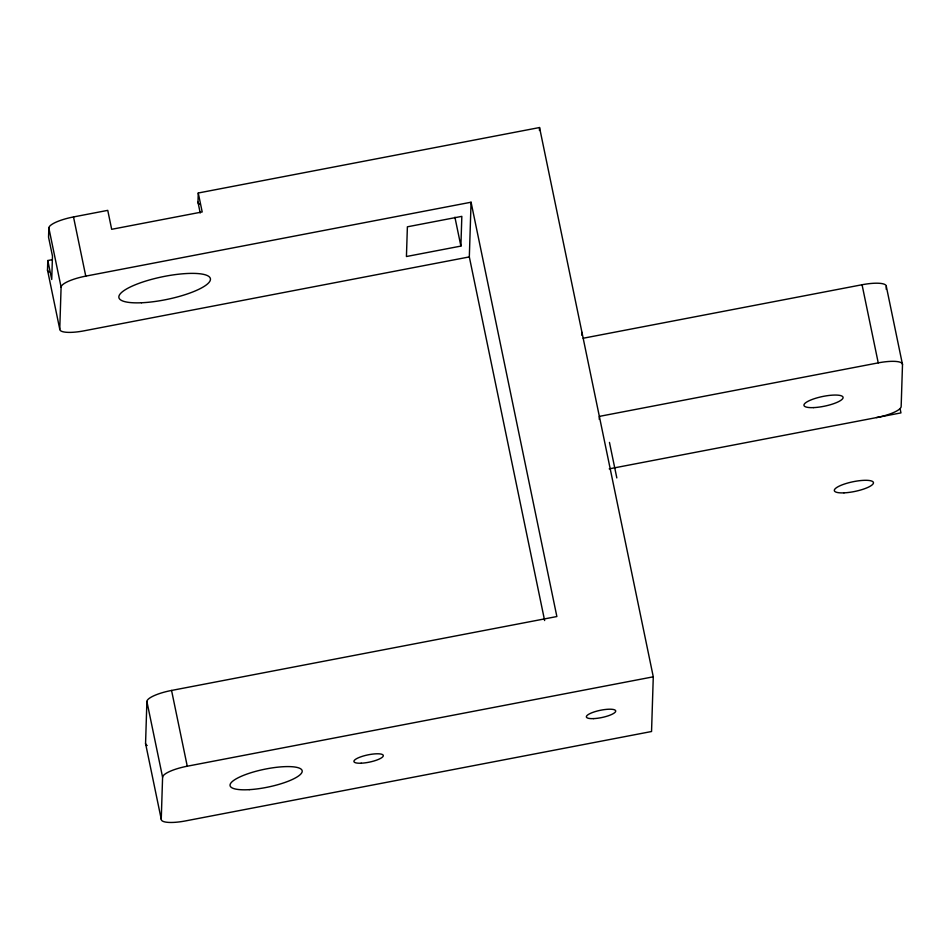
<?xml version="1.0" encoding="UTF-8"?>
<svg xmlns="http://www.w3.org/2000/svg" width="950" height="950" viewBox="0 0 950 950"><rect width="100%" height="100%" fill="white"/><g stroke="black" fill="none" stroke-linecap="round" stroke-linejoin="round"><path stroke-width="1.43" d="M59.755 329.199L61.097 287.149A24.949 6.163 -11.7 0 1 85.761 276.129L471.069 202.219L469.324 256.916L84.016 330.838A24.949 6.163 -11.7 0 1 59.755 329.199L47.5 270.014L47.797 260.526L52.084 259.706M471.069 202.219L556.866 616.538L171.558 690.448A24.949 6.163 -11.7 0 0 146.894 701.468L145.564 743.518L161.251 819.28A24.949 6.163 -11.7 0 0 185.511 820.919L651.546 731.512L653.279 676.816L539.541 127.538L198.265 193.004L202.196 211.945L111.673 229.306L107.754 210.366L73.506 216.944A24.949 6.163 -11.7 0 0 48.842 227.953L48.545 237.132L52.476 256.072L51.728 279.466L47.797 260.526M161.251 819.28L162.592 777.231L146.894 701.468M200.213 213.002L197.98 202.172L198.265 193.004M460.892 246.086L461.831 216.362L407.384 226.812L406.434 256.524L460.892 246.086L454.907 217.206M539.446 130.494L539.541 127.538M581.851 335.291L581.946 332.334M599.26 419.342L599.355 416.385L878.239 362.876A24.949 6.163 -11.7 0 1 902.5 364.515L901.158 406.564A24.949 6.163 -11.7 0 1 876.494 417.584M886.231 289.287L886.314 286.389A24.949 6.163 -11.7 0 0 862.054 284.751L583.169 338.247M609.223 468.861L900.956 412.894L900.066 408.548M162.592 777.231A24.949 6.163 -11.7 0 1 187.257 766.211L653.279 676.816M886.314 286.389L902.5 364.515M862.054 284.751L878.239 362.876M609.461 442.415L616.823 477.921M469.324 256.916L544.623 620.54M73.506 216.944L85.761 276.129M171.558 690.448L187.257 766.211M48.842 227.953L61.097 287.149M147.202 745.524A24.949 6.163 -11.7 0 1 145.564 743.518M49.139 272.009A24.949 6.163 -11.7 0 1 47.5 270.014M199.619 204.179A24.949 6.163 -11.7 0 1 197.98 202.172M813.592 407.609A19.962 4.928 -11.7 0 0 843.089 397.599A19.962 4.928 -11.7 0 0 813.877 398.846A19.962 4.928 -11.7 0 0 813.592 407.609M843.968 492.86A19.962 4.928 -11.7 0 0 873.466 482.849A19.962 4.928 -11.7 0 0 844.253 484.096A19.962 4.928 -11.7 0 0 843.968 492.86M249.221 789.664A36.801 9.084 -11.7 0 0 302.183 770.877A36.801 9.084 -11.7 0 0 246.976 774.06A36.801 9.084 -11.7 0 0 249.221 789.664M361.19 763.206A14.974 3.693 -11.7 0 0 383.313 755.689A14.974 3.693 -11.7 0 0 361.404 756.627A14.974 3.693 -11.7 0 0 361.19 763.206M593.596 718.616A14.974 3.693 -11.7 0 0 615.719 711.111A14.974 3.693 -11.7 0 0 593.809 712.049A14.974 3.693 -11.7 0 0 593.596 718.616M141.467 302.765A46.728 11.543 -11.7 0 0 210.449 279.312A46.728 11.543 -11.7 0 0 141.989 282.281A46.728 11.543 -11.7 0 0 141.467 302.765"/></g></svg>
